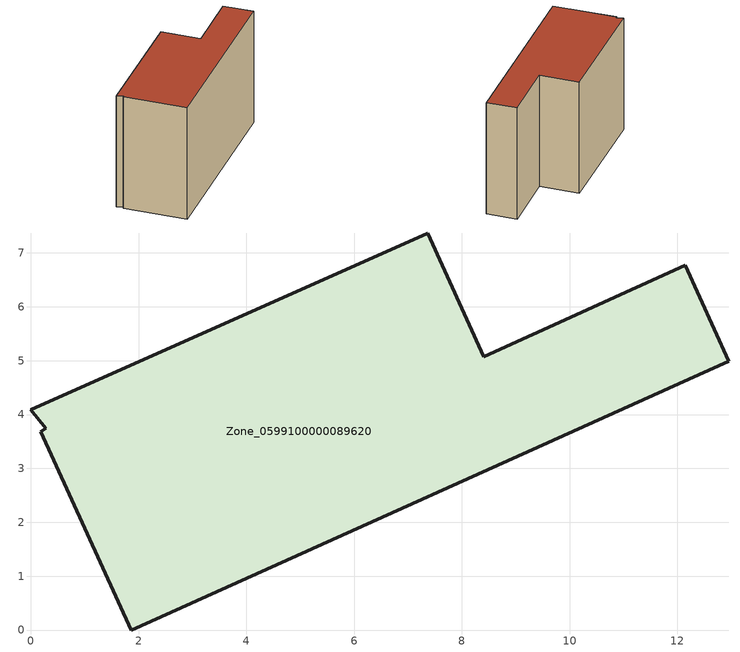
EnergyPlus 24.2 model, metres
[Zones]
Zone_0599100000089620
 floor ground (C_G): 1.86,0 0.19,3.68 0.27,3.74 0,4.09 7.37,7.37 8.41,5.07 12.15,6.77 12.95,4.99 z0
 wall outside (C_F): 12.95,4.99 12.15,6.77 8.41,5.07 7.37,7.37 0,4.09 0.27,3.74 0.19,3.68 1.86,0 12.95,4.99 z0:7.71
 roof outside (C_R): 0.19,3.68 1.86,0 12.95,4.99 12.15,6.77 8.41,5.07 7.37,7.37 0,4.09 0.27,3.74 z7.71
[BUILDING]
Pand.0599100000089620: North Axis=0; Terrain=City; Loads Convergence Tolerance Value=0.04; Temperature Convergence Tolerance Value=0.4; Solar Distribution=FullExterior; Maximum Number of Warmup Days=25; Minimum Number of Warmup Days=1
[Site:Location]
Rotterdam.The.Hague.AP_ZH_NLD Design_Conditions: Latitude=51.96; Longitude=4.45; Time Zone=1; Elevation=-4.5
[SITE:GROUNDTEMPERATURE:BUILDINGSURFACE]
18, 18, 18, 18, 18, 18, 18, 18, 18, 18, 18, 18
[MATERIAL] Thermal Absorptance=0.9; Solar Absorptance=0.7; Visible Absorptance=0.7
Name | Roughness | Thickness | Conductivity | Density | Specific Heat
G.TI.1946 | MediumSmooth | 0.15 | 1 | 540 | 1210
F.TI.1946 | Rough | 0.3 | 0.857143 | 1920 | 840
R.TI.1946 | MediumRough | 0.2 | 0.1 | 1500 | 1000
[CONSTRUCTION]
C_G: G.TI.1946
C_F: F.TI.1946
C_R: R.TI.1946
[ZONE]
Zone_0599100000089620: Type=1; Multiplier=1; Ceiling Height=Autocalculate; Volume=Autocalculate; Floor Area=autocalculate; Part of Total Floor Area=Yes
[ZONEINFILTRATION:DESIGNFLOWRATE]
Infil_Zone_0599100000089620: Zone or ZoneList or Space or SpaceList=Zone_0599100000089620; Schedule=AlwaysOn; Design Flow Rate Calculation Method=Flow/Area; Flow Rate per Floor Area=0.003; Constant Term Coefficient=1; Temperature Term Coefficient=0; Velocity Term Coefficient=0; Velocity Squared Term Coefficient=0
[HVACTEMPLATE:ZONE:IDEALLOADSAIRSYSTEM]
Zone_0599100000089620: Maximum Heating Supply Air Temperature=50; Minimum Cooling Supply Air Temperature=13; Maximum Heating Supply Air Humidity Ratio=0.0156; Minimum Cooling Supply Air Humidity Ratio=0.0077; Heating Limit=NoLimit; Cooling Limit=NoLimit; Dehumidification Control Type=ConstantSensibleHeatRatio; Cooling Sensible Heat Ratio=0.7; Dehumidification Setpoint=60; Humidification Control Type=None; Humidification Setpoint=30; Outdoor Air Method=None; Outdoor Air Flow Rate per Person=0.00944; Outdoor Air Flow Rate per Zone Floor Area=0; Outdoor Air Flow Rate per Zone=0; Demand Controlled Ventilation Type=None; Outdoor Air Economizer Type=NoEconomizer; Heat Recovery Type=None; Sensible Heat Recovery Effectiveness=0.7; Latent Heat Recovery Effectiveness=0.65
[ZONECONTROL:THERMOSTAT]
ThermostatControl_Zone_0599100000089620: Zone or ZoneList=Zone_0599100000089620; Control Type Schedule=DualSetpointControlType; Control 1=Thermostat_Zone_0599100000089620; Temperature Difference Between Cutout And Setpoint=0
[THERMOSTATSETPOINT:DUALSETPOINT]
Thermostat_Zone_0599100000089620: Heating Setpoint Temperature Schedule=HeatingSetpoint_Zone_0599100000089620; Cooling Setpoint Temperature Schedule=CoolingSetpoint_Zone_0599100000089620
[SCHEDULE:COMPACT]
HeatingSetpoint_Zone_0599100000089620: Through: 12/31, For: AllDays, Until: 24:00, 21
CoolingSetpoint_Zone_0599100000089620: Through: 12/31, For: AllDays, Until: 24:00, 24
DualSetpointControlType: Through: 12/31, For: AllDays, Until: 24:00, 4
AlwaysOn: Through: 12/31, For: AllDays, Until: 24:00, 1
